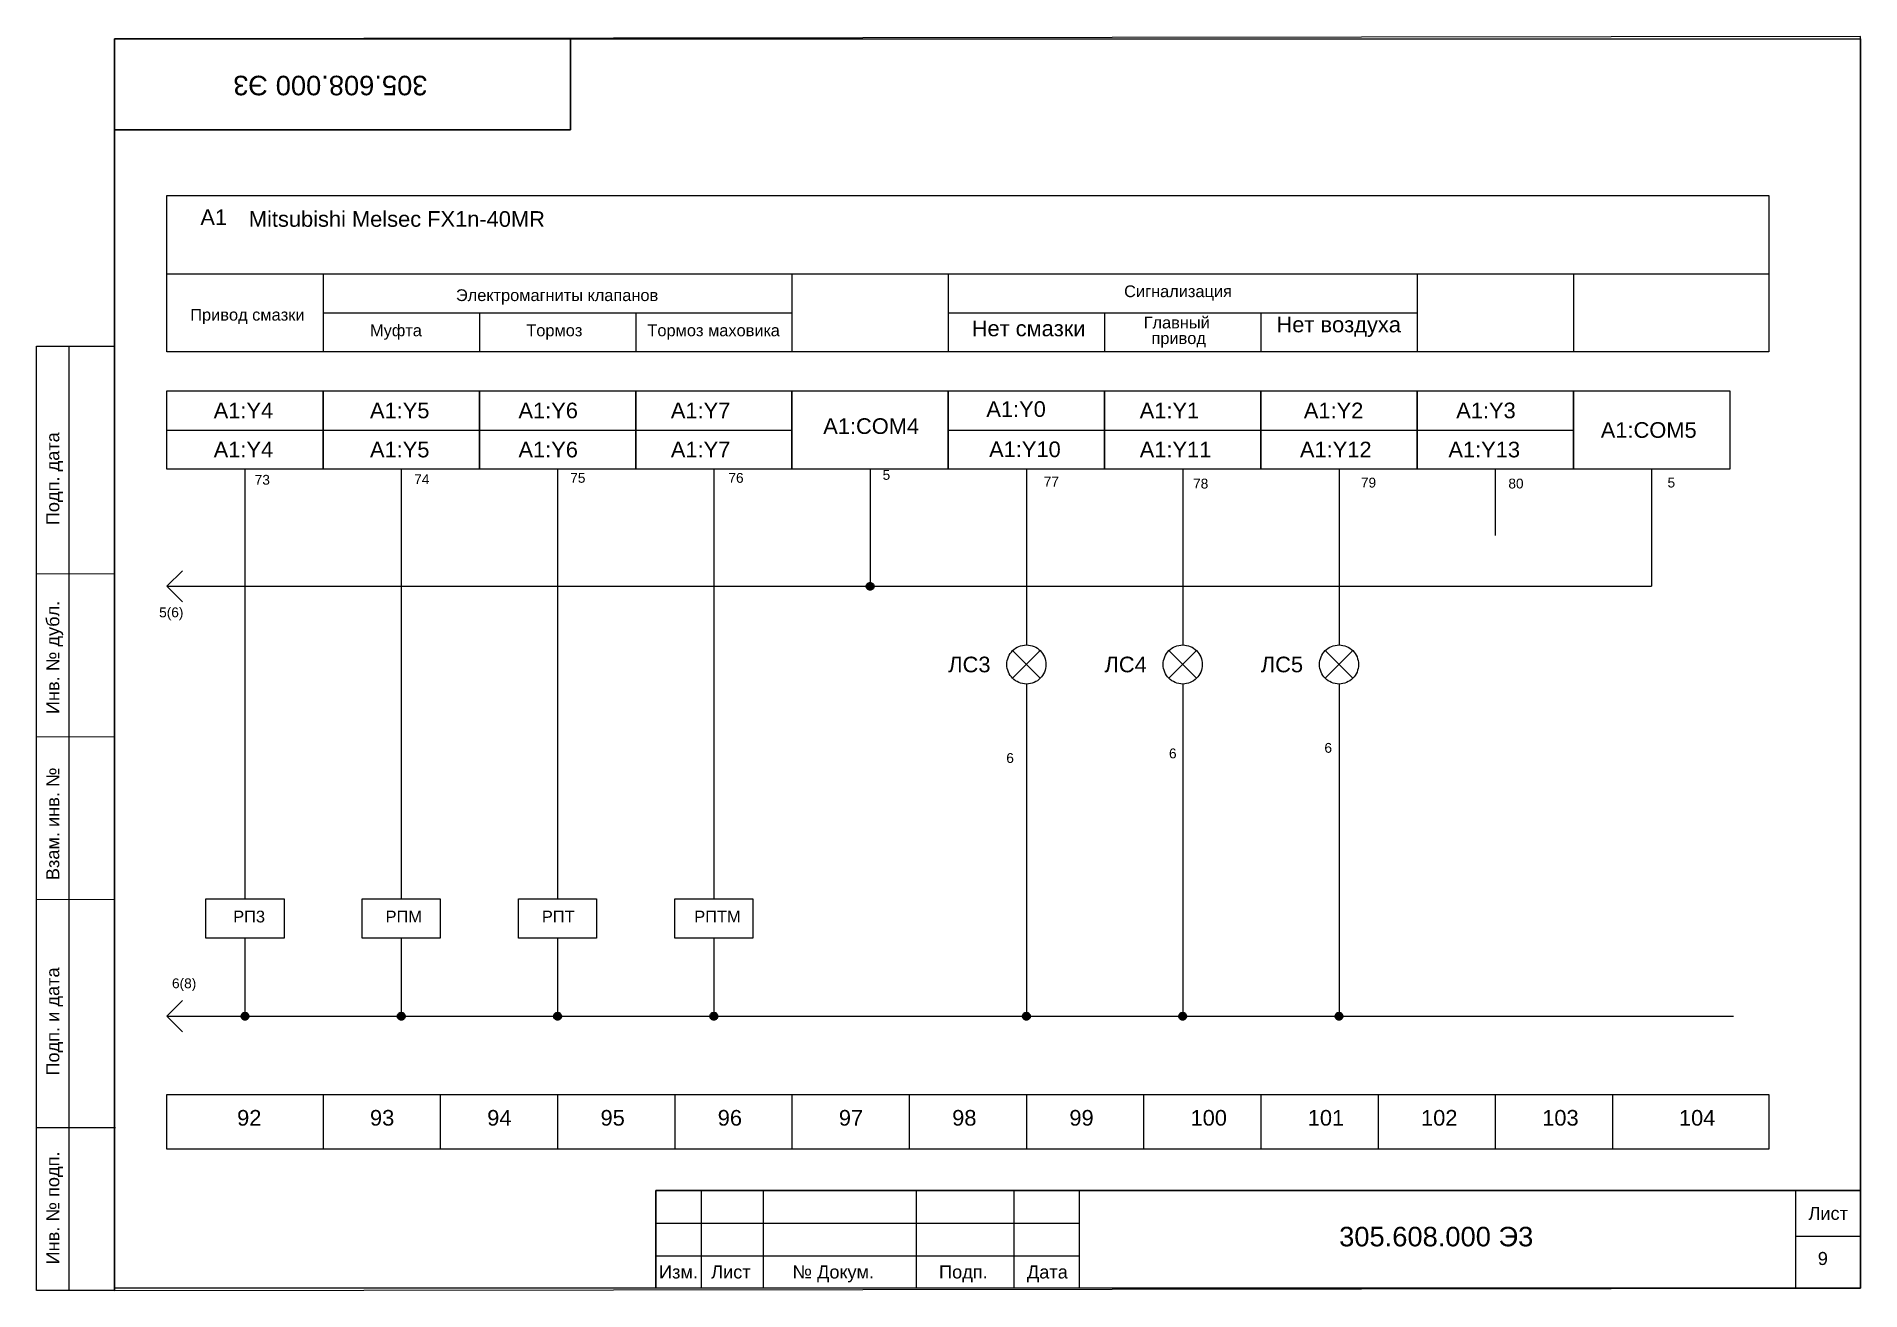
# Paper-space layout 'Лист10' of a CAD drawing. Header units: millimetres. Extents: x 4 to 284, y 4 to 197.
# The model-space entities are those that its viewports show. They can reach past a viewport. Long polylines and large blocks are cut down to what shows.
import ezdxf

# ---------------------------------------------------------------- set-up
doc = ezdxf.new("R2010")
doc.units = ezdxf.units.MM
doc.layers.get('0').update_dxf_attribs({"lineweight": 20})
doc.styles.get("Standard").update_dxf_attribs({"font": 'arial.ttf'})

msp = doc.modelspace()

# ---------------------------------------------------------------- hatches: boundary and pattern name
h = msp.add_hatch(color=256)
h.dxf.hatch_style = 1
h.paths.add_polyline_path([(3365.5, 718.5, 1), (3364.5, 718.5, 1)])
h = msp.add_hatch(color=256)
h.dxf.hatch_style = 1
h.paths.add_polyline_path([(3285.5, 663.5, 1), (3284.5, 663.5, 1)])
h = msp.add_hatch(color=256)
h.dxf.hatch_style = 1
h.paths.add_polyline_path([(3305.5, 663.5, 1), (3304.5, 663.5, 1)])
h = msp.add_hatch(color=256)
h.dxf.hatch_style = 1
h.paths.add_polyline_path([(3325.5, 663.5, 1), (3324.5, 663.5, 1)])
h = msp.add_hatch(color=256)
h.dxf.hatch_style = 1
h.paths.add_polyline_path([(3345.5, 663.5, 1), (3344.5, 663.5, 1)])
h = msp.add_hatch(color=256)
h.dxf.hatch_style = 1
h.paths.add_polyline_path([(3385.5, 663.5, 1), (3384.5, 663.5, 1)])
h = msp.add_hatch(color=256)
h.dxf.hatch_style = 1
h.paths.add_polyline_path([(3405.5, 663.5, 1), (3404.5, 663.5, 1)])
h = msp.add_hatch(color=256)
h.dxf.hatch_style = 1
h.paths.add_polyline_path([(3425.5, 663.5, 1), (3424.5, 663.5, 1)])

# ---------------------------------------------------------------- linework, layer by layer
for p, q in [((3275, 758.5), (3480, 758.5)), ((3295, 758.5), (3295, 748.5)), ((3355, 758.5), (3355, 748.5)), ((3375, 758.5), (3375, 748.5)), ((3435, 758.5), (3435, 748.5)), ((3455, 758.5), (3455, 748.5)), ((3295, 753.5), (3355, 753.5)), ((3315, 753.5), (3315, 748.5)), ((3335, 753.5), (3335, 748.5)), ((3375, 753.5), (3435, 753.5)), ((3395, 753.5), (3395, 748.5)), ((3415, 753.5), (3415, 748.5)), ((3275, 738.5), (3295, 738.5)), ((3295, 738.5), (3315, 738.5)), ((3315, 738.5), (3335, 738.5)), ((3335, 738.5), (3355, 738.5)), ((3375, 738.5), (3395, 738.5)), ((3395, 738.5), (3415, 738.5)), ((3415, 738.5), (3455, 738.5)), ((3285, 733.5), (3285, 678.5)), ((3305, 733.5), (3305, 678.5)), ((3325, 733.5), (3325, 678.5)), ((3345, 733.5), (3345, 678.5)), ((3365, 733.5), (3365, 718.5)), ((3385, 733.5), (3385, 711)), ((3405, 733.5), (3405, 711)), ((3425, 733.5), (3425, 711)), ((3445, 733.5), (3445, 725)), ((3465, 733.5), (3465, 718.5)), ((3277, 720.5), (3275, 718.5)), ((3275, 718.5), (3465, 718.5)), ((3275, 718.5), (3277, 716.5)), ((3383.232, 710.268), (3386.768, 706.732)), ((3386.768, 710.268), (3383.232, 706.732)), ((3403.232, 710.268), (3406.768, 706.732)), ((3406.768, 710.268), (3403.232, 706.732)), ((3423.232, 710.268), (3426.768, 706.732)), ((3426.768, 710.268), (3423.232, 706.732)), ((3385, 706), (3385, 663.5)), ((3405, 706), (3405, 663.5)), ((3425, 706), (3425, 663.5)), ((3285, 673.5), (3285, 663.5)), ((3305, 673.5), (3305, 663.5)), ((3325, 673.5), (3325, 663.5)), ((3345, 673.5), (3345, 663.5)), ((3277, 665.5), (3275, 663.5)), ((3275, 663.5), (3475.5, 663.5)), ((3275, 663.5), (3277, 661.5)), ((3295, 653.5), (3295, 646.5)), ((3310, 653.5), (3310, 646.5)), ((3325, 653.5), (3325, 646.5)), ((3340, 653.5), (3340, 646.5)), ((3355, 653.5), (3355, 646.5)), ((3370, 653.5), (3370, 646.5)), ((3385, 653.5), (3385, 646.5)), ((3400, 653.5), (3400, 646.5)), ((3415, 653.5), (3415, 646.5)), ((3430, 653.5), (3430, 646.5)), ((3445, 653.5), (3445, 646.5)), ((3460, 653.5), (3460, 646.5))]:
    msp.add_line(p, q)
for points in [[(3480, 748.5), (3275, 748.5), (3275, 768.5), (3480, 768.5)], [(3275, 743.5), (3295, 743.5), (3295, 733.5), (3275, 733.5)], [(3295, 743.5), (3315, 743.5), (3315, 733.5), (3295, 733.5)], [(3315, 743.5), (3335, 743.5), (3335, 733.5), (3315, 733.5)], [(3335, 743.5), (3355, 743.5), (3355, 733.5), (3335, 733.5)], [(3355, 743.5), (3375, 743.5), (3375, 733.5), (3355, 733.5)], [(3375, 743.5), (3395, 743.5), (3395, 733.5), (3375, 733.5)], [(3395, 743.5), (3415, 743.5), (3415, 733.5), (3395, 733.5)], [(3415, 743.5), (3435, 743.5), (3435, 733.5), (3415, 733.5)], [(3435, 743.5), (3455, 743.5), (3455, 733.5), (3435, 733.5)], [(3455, 743.5), (3475, 743.5), (3475, 733.5), (3455, 733.5)], [(3280, 678.5), (3290, 678.5), (3290, 673.5), (3280, 673.5)], [(3300, 678.5), (3310, 678.5), (3310, 673.5), (3300, 673.5)], [(3320, 678.5), (3330, 678.5), (3330, 673.5), (3320, 673.5)], [(3340, 678.5), (3350, 678.5), (3350, 673.5), (3340, 673.5)], [(3480, 646.5), (3275, 646.5), (3275, 653.5), (3480, 653.5)]]:
    msp.add_lwpolyline(points, close=True)
for centre, radius in [((3365, 718.5), 0.5), ((3385, 708.5), 2.5), ((3405, 708.5), 2.5), ((3425, 708.5), 2.5), ((3285, 663.5), 0.5), ((3305, 663.5), 0.5), ((3325, 663.5), 0.5), ((3345, 663.5), 0.5), ((3385, 663.5), 0.5), ((3405, 663.5), 0.5), ((3425, 663.5), 0.5)]:
    msp.add_circle(centre, radius)

# ---------------------------------------------------------------- texts
for s, height, p in [('А1', 2, (3279.298, 764.721)), ('Mitsubishi Melsec FX1n-40MR', 2, (3285.5, 764.5)), ('Электромагниты клапанов', 1.5, (3312, 755)), ('Сигнализация', 1.5, (3397.5, 755.5)), ('Привод смазки', 1.5, (3278, 752.5)), ('Муфта', 1.5, (3301, 750.5)), ('Тормоз', 1.5, (3321, 750.5)), ('Тормоз маховика', 1.5, (3336.5, 750.5)), ('Нет смазки', 2, (3378, 750.5)), ('Главный', 1.5, (3400, 751.5)), ('Нет воздуха', 2, (3417, 751)), ('привод', 1.5, (3401, 749.5)), ('A1:Y4', 2, (3281, 740)), ('A1:Y5', 2, (3301, 740)), ('A1:Y6', 2, (3320, 740)), ('A1:Y7', 2, (3339.5, 740)), ('A1:COM4', 2, (3359, 738)), ('A1:Y0', 2, (3379.874, 740.178)), ('A1:Y1', 2, (3399.5, 740)), ('A1:Y2', 2, (3420.5, 740)), ('A1:Y3', 2, (3440, 740)), ('A1:COM5', 2, (3458.5, 737.5)), ('A1:Y4', 2, (3281, 735)), ('A1:Y5', 2, (3301, 735)), ('A1:Y6', 2, (3320, 735)), ('A1:Y7', 2, (3339.5, 735)), ('A1:Y10', 2, (3380.225, 735.032)), ('A1:Y11', 2, (3399.5, 735)), ('A1:Y12', 2, (3420, 735)), ('A1:Y13', 2, (3439, 735)), ('75', 1.25, (3326.627, 731.753)), ('76', 1.25, (3346.864, 731.752)), ('5', 1.25, (3366.599, 732.132)), ('73', 1.25, (3286.25, 731.503)), ('74', 1.25, (3306.665, 731.582)), ('77', 1.25, (3387.218, 731.268)), ('78', 1.25, (3406.328, 731.019)), ('79', 1.25, (3427.806, 731.144)), ('80', 1.25, (3446.673, 731.026)), ('5', 1.25, (3467.038, 731.152)), ('5(6)', 1.25, (3274.02, 714.544)), ('ЛС3', 2, (3375, 707.5)), ('ЛС4', 2, (3395, 707.5)), ('ЛС5', 2, (3415, 707.5)), ('6', 1.25, (3423.133, 697.208)), ('6', 1.25, (3382.424, 695.907)), ('6', 1.25, (3403.244, 696.496)), ('РП3', 1.5, (3283.5, 675.5)), ('РПМ', 1.5, (3303, 675.5)), ('РПТ', 1.5, (3323, 675.5)), ('РПТМ', 1.5, (3342.5, 675.5)), ('6(8)', 1.25, (3275.665, 667.082)), ('92', 2, (3284, 649.5)), ('93', 2, (3301, 649.5)), ('94', 2, (3316, 649.5)), ('95', 2, (3330.5, 649.5)), ('96', 2, (3345.5, 649.5)), ('97', 2, (3361, 649.5)), ('98', 2, (3375.5, 649.5)), ('99', 2, (3390.5, 649.5)), ('100', 2, (3406, 649.5)), ('101', 2, (3421, 649.5)), ('102', 2, (3435.5, 649.5)), ('103', 2, (3451, 649.5)), ('104', 2, (3468.5, 649.5))]:
    msp.add_text(s, height=height).set_placement(p)

psp = doc.layouts.new('Лист10')

# ---------------------------------------------------------------- linework, layer by layer
for p, q in [((3.76, 149.36), (15.76, 149.36)), ((3.76, 4.36), (3.76, 149.36)), ((8.76, 4.36), (8.76, 149.36)), ((15.76, 114.36), (3.76, 114.39)), ((15.76, 89.36), (3.76, 89.34)), ((15.76, 64.36), (3.76, 64.4)), ((15.88, 29.36), (3.88, 29.36)), ((15.88, 29.36), (3.88, 29.36)), ((15.55, 29.36), (3.88, 29.36)), ((105.85, 19.71), (105.85, 4.71)), ((115.35, 19.71), (115.35, 4.71)), ((138.85, 19.71), (138.85, 4.71)), ((153.85, 19.71), (153.85, 4.71)), ((273.85, 19.71), (273.85, 4.71)), ((98.85, 14.71), (163.85, 14.71)), ((273.85, 12.71), (283.85, 12.71)), ((98.85, 9.71), (163.85, 9.71)), ((15.76, 4.36), (3.76, 4.36))]:
    psp.add_line(p, q)
for points in [[(15.76, 4.36), (283.85, 4.71), (283.85, 196.9), (15.76, 196.55)], [(15.76, 196.55), (85.76, 196.55), (85.76, 182.55), (15.76, 182.55)], [(15.76, 4.36), (15.76, 182.55), (85.76, 182.55), (85.76, 196.55), (283.85, 196.55), (283.85, 19.71), (98.85, 19.71), (98.85, 4.71), (15.76, 4.71)], [(98.85, 4.71), (98.85, 19.71), (283.85, 19.71), (283.85, 4.71)], [(98.85, 19.71), (163.85, 19.71), (163.85, 4.71), (98.85, 4.71)]]:
    psp.add_lwpolyline(points, close=True)

# ---------------------------------------------------------------- texts
for s, height, rotation, p in [('305.608.000 Э3', 3, 180, (63.8, 190.87)), ('Подп. дата', 2, 90, (7.26, 121.86)), ('Инв. № дубл.', 2, 90, (7.26, 92.86)), ('Взам. инв. №', 2, 90, (7.26, 67.36)), ('Подп. и дата', 2, 90, (7.26, 37.36)), ('Инв. № подп.', 2, 90, (7.26, 8.36))]:
    psp.add_text(s, height=height, rotation=rotation).set_placement(p)
for s, height, p in [('Лист', 2, (275.85, 15.21)), ('305.608.000 Э3', 3, (203.79, 11.14)), ('9', 2, (277.29, 8.28)), ('Изм.', 2, (99.35, 6.21)), ('Лист', 2, (107.35, 6.21)), ('№ Докум.', 2, (119.85, 6.21)), ('Подп.', 2, (142.35, 6.21)), ('Дата', 2, (155.85, 6.21))]:
    psp.add_text(s, height=height).set_placement(p)

# ---------------------------------------------------------------- viewports
at = {"layer": '0'}
vp = psp.add_viewport(center=(149.81, 100.46), size=(268.09, 192.1879), view_center_point=(3380.033, 708.484), view_height=160.15661, dxfattribs=at)
vp.dxf.flags = 0x10000  # cut along an outline
vp.dxf.clipping_boundary_handle = psp.add_lwpolyline([(15.76, 4.36), (15.76, 182.55), (85.76, 182.55), (85.76, 196.55), (283.85, 196.55), (283.85, 19.71), (98.85, 19.71), (98.85, 4.71), (15.76, 4.71)], format="xyb", close=True, dxfattribs={"invisible": 1}).dxf.handle

doc.saveas('drawing.dxf')
